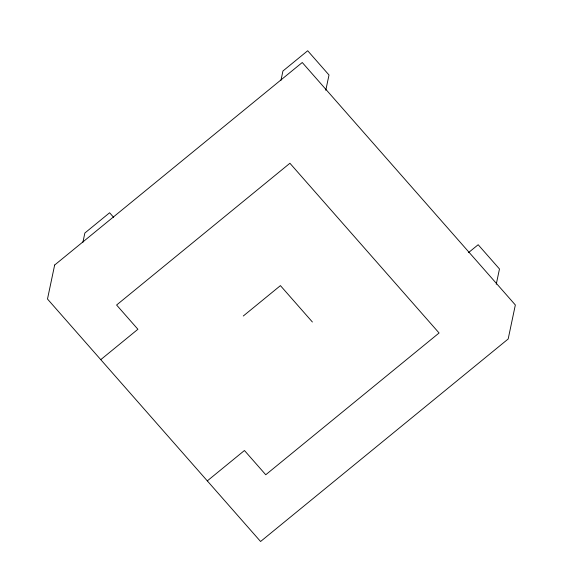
<?xml version="1.0" encoding="UTF-8"?>
<svg xmlns="http://www.w3.org/2000/svg" width="570" height="570" viewBox="0 0 570 570"><rect width="100%" height="100%" fill="white"/><g stroke="black" fill="none" stroke-linecap="round" stroke-linejoin="round"><path stroke-width="0.85" d="M82.885 242.371L84.859 233.016L109.618 212.767L113.651 217.355M280.967 80.356L282.934 71.001L307.693 50.751L329.004 74.998L325.784 90.295M496.249 284.273L499.477 268.969L478.166 244.722L468.54 252.603M100.762 359.649L137.904 329.268L116.593 305.021L289.916 163.255L439.078 332.987L265.755 474.753L244.445 450.507L207.309 480.88M243.283 316.008L280.426 285.627L312.389 322M54.656 265.029L47.488 299.029L260.576 541.5L508.176 338.979L515.344 304.971L302.257 62.508L54.656 265.029"/></g></svg>
